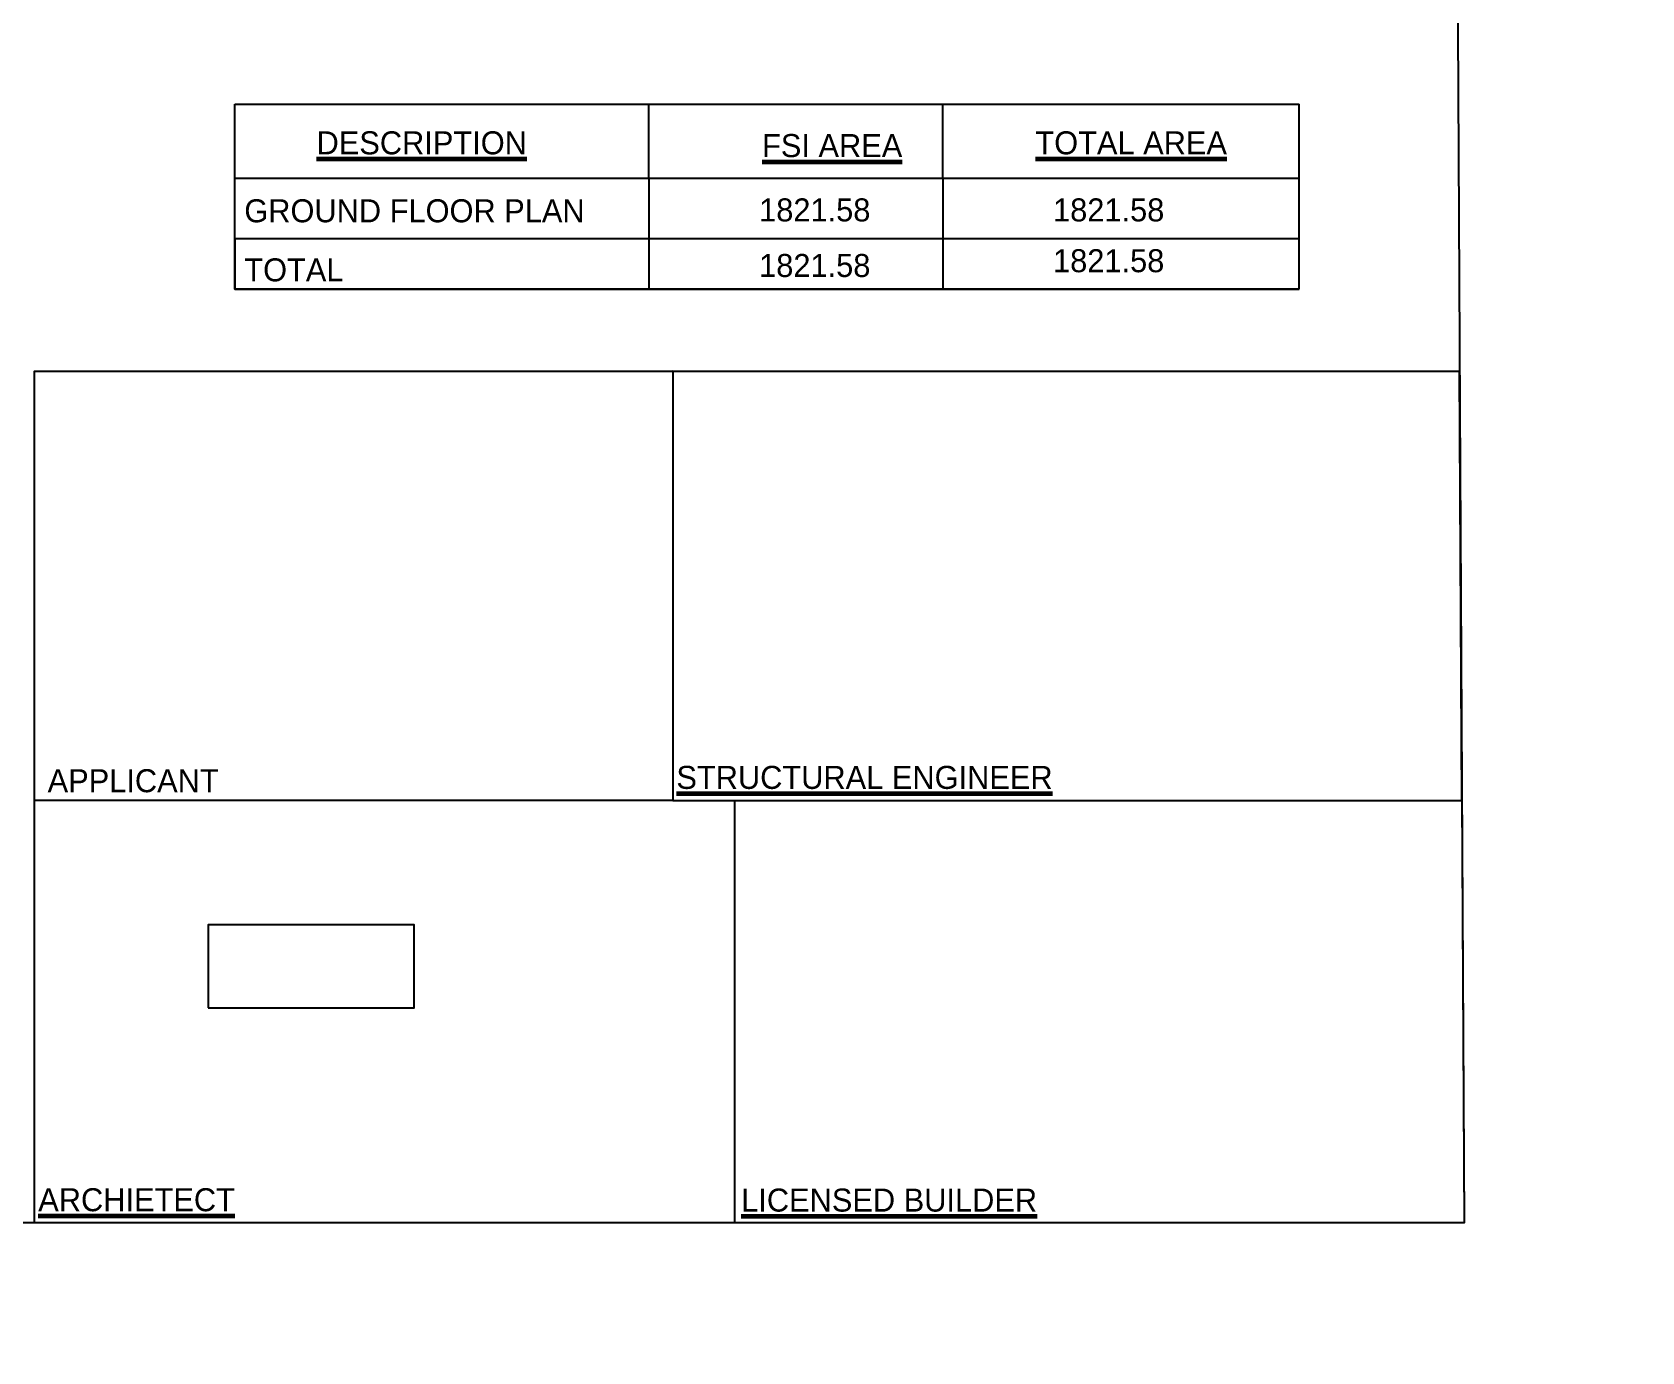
# Model space of a CAD drawing. Header units: metres. Extents: x 1422408 to 2565053, y 3723 to 80428.
# Drawn here: x 2267837 to 2267896.8, y 4045.9 to 4094.9 of the extents above; entities that cross this region are included whole.
import ezdxf

# ---------------------------------------------------------------- set-up
doc = ezdxf.new("R2010")
doc.units = ezdxf.units.M
doc.header["$LTSCALE"] = 3.5
doc.header["$MEASUREMENT"] = 0
doc.layers.get('0').update_dxf_attribs({"linetype": 'CONTINUOUS'})
doc.layers.add('BLK_6_ROOF_WATER_TANK_HT', color=235, linetype='CONTINUOUS')
doc.styles.add('THIN', font='GOTHIC.TTF', dxfattribs={"height": 1})

msp = doc.modelspace()

# ---------------------------------------------------------------- linework, layer by layer
at = {"color": 1, "ltscale": 0.05}
msp.add_lwpolyline([(2267776.00774, 4139.37097), (2267889.72091, 4139.37097), (2267890.18577, 4050.73093), (2267776.4726, 4050.73093)], close=True, dxfattribs=at)
at = {"ltscale": 0.05}
for points in [[(2267844.54603, 4092.26358), (2267884.06398, 4092.26358)], [(2267844.54603, 4089.51915), (2267844.54603, 4092.26358)], [(2267859.92012, 4089.51915), (2267859.92012, 4092.26358)], [(2267870.83323, 4089.51915), (2267870.83323, 4092.26358)], [(2267884.06398, 4085.39268), (2267884.06398, 4092.26358)], [(2267884.06398, 4085.39268), (2267844.54603, 4085.39268), (2267844.54603, 4089.51915), (2267884.06398, 4089.51915)], [(2267859.92012, 4089.51915), (2267859.92012, 4085.39268)], [(2267870.83323, 4089.51915), (2267870.83323, 4085.39268)], [(2267844.54603, 4087.2787), (2267884.06398, 4087.2787)], [(2267844.54603, 4087.2787), (2267884.06398, 4087.2787)], [(2267844.54603, 4087.2787), (2267844.54603, 4085.39268)], [(2267844.54603, 4085.39268), (2267884.06398, 4085.39268)], [(2267863.09437, 4066.41234), (2267863.09437, 4050.73093)]]:
    msp.add_lwpolyline(points, dxfattribs=at)
for points in [[(2267890.18577, 4050.73093), (2267837.11177, 4050.73093), (2267837.11177, 4082.3429), (2267890.01999, 4082.34203)], [(2267837.11177, 4082.3429), (2267860.80577, 4082.3429), (2267860.80577, 4066.41234), (2267837.11177, 4066.41234)], [(2267860.80577, 4066.41234), (2267890.10353, 4066.41234), (2267890.01999, 4082.34203), (2267860.80577, 4082.3429)]]:
    msp.add_lwpolyline(points, close=True, dxfattribs=at)
at = {"layer": 'BLK_6_ROOF_WATER_TANK_HT', "color": 235}
msp.add_lwpolyline([(2267843.55594, 4058.70627), (2267851.20408, 4058.70627), (2267851.20408, 4061.79443), (2267843.55594, 4061.79443)], close=True, dxfattribs=at)

# ---------------------------------------------------------------- texts
at = {"lineweight": 60, "style": 'THIN'}
for s, height, p in [('%%UDESCRIPTION', 0.8546548, (2267847.58054, 4090.39985)), ('%%UFSI AREA', 0.8546548, (2267864.12184, 4090.29779)), ('%%UTOTAL AREA', 0.8546548, (2267874.2712, 4090.40059)), ('GROUND FLOOR PLAN', 0.8546548, (2267844.89756, 4087.87669)), ('1821.58', 0.854655, (2267864.01336, 4087.9093)), ('1821.58', 0.854655, (2267874.92647, 4087.9093)), ('1821.58', 0.854655, (2267874.92647, 4086.02328)), ('TOTAL', 0.854655, (2267844.89756, 4085.68356)), ('1821.58', 0.854655, (2267864.01336, 4085.84622)), ('%%USTRUCTURAL ENGINEER', 0.8546548, (2267860.94022, 4066.83896)), ('APPLICANT', 0.854655, (2267837.59499, 4066.71524)), ('%%UARCHIETECT', 0.8546548, (2267837.24622, 4051.15754)), ('%%ULICENSED BUILDER', 0.8546548, (2267863.3469, 4051.14433))]:
    msp.add_text(s, height=height, dxfattribs=at).set_placement(p)

doc.saveas('drawing.dxf')
